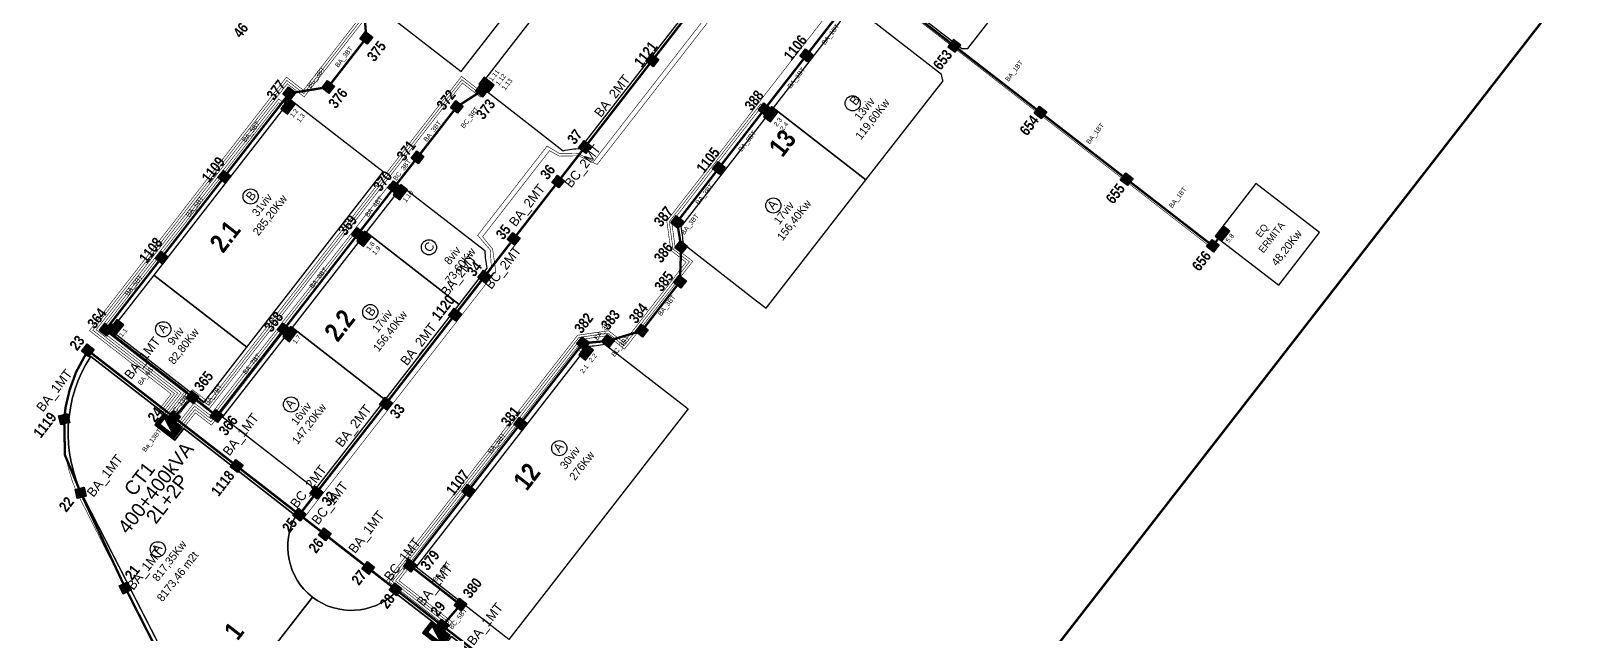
# Model space of a CAD drawing. Header units: metres. Extents: x 750363 to 753809, y 4417932 to 4421953.
# Drawn here: x 751555 to 752212, y 4419454 to 4419710 of the extents above; entities that cross this region are included whole.
import ezdxf
from ezdxf.enums import TextEntityAlignment as Align

# ---------------------------------------------------------------- set-up
doc = ezdxf.new("R2010")
doc.units = ezdxf.units.M
doc.linetypes.add('RAYITAS', pattern=[0.375, 0.25, -0.125])
doc.linetypes.add('TRAZOS2', pattern=[9.525, 6.35, -3.175])
for name, color, linetype in [('--norte h4', 7, 'TRAZOS2'), ('0-MANZANAS', 10, 'Continuous'), ('0-REPARCELACION', 5, 'Continuous'), ('0-SOLAPE', 2, 'TRAZOS2'), ('1-CT', 2, 'TRAZOS2'), ('1-CT-TXT', 3, 'TRAZOS2'), ('1-LINEAS-MT', 7, 'Continuous'), ('2-ARQUETAS-CRUCE', 10, 'Continuous'), ('2-ARQUETAS-PASO', 170, 'Continuous'), ('2-ARQUETAS-TRAFO', 7, 'Continuous'), ('2-CARGAS-BT', 7, 'Continuous'), ('2-HORNACINAS', 7, 'Continuous'), ('2-HORNACINAS-TXT-SIMPLE', 2, 'Continuous'), ('2-LINEAS-BT', 10, 'Continuous'), ('2-TEXTO ZANJA-BT', 7, 'Continuous'), ('2-TEXTO ZANJA-MT', 7, 'Continuous'), ('2-TEXTO-ARQUETA-MT', 7, 'Continuous'), ('2-ZANJAS-BT', 170, 'Continuous'), ('2-ZANJAS-MT', 10, 'Continuous')]:
    doc.layers.add(name, color=color, linetype=linetype)
doc.styles.add('Century', font='GOTHIC.TTF')
doc.styles.add('Century_1_1000', font='GOTHIC.TTF', dxfattribs={"height": 2})
doc.styles.add('Century_1_2000', font='GOTHIC.TTF', dxfattribs={"height": 4})
doc.styles.add('Century_1_2500', font='GOTHIC.TTF', dxfattribs={"height": 6})
doc.styles.add('Urbanismo_1_1000', font='swisscb.ttf', dxfattribs={"height": 3})
doc.styles.add('Urbanismo_1_2500', font='swisscb.ttf', dxfattribs={"height": 8})

# ---------------------------------------------------------------- blocks, each defined once
blk = doc.blocks.new('ct')
at = {"linetype": 'Continuous'}
h = blk.add_hatch(dxfattribs=at)
h.set_pattern_fill('ANSI31', color=253, scale=0.1, angle=-142.12008, style=0)
h.set_pattern_definition([(45, (0, -5e-10), (-0.2245064, 0.2245064), [])])
h.paths.add_polyline_path([(-1183.13, 162.26), (-1193.03, 162.26), (-1193.03, 156.06), (-1183.13, 156.06)])
h.paths.add_polyline_path([(-1184.63, 160.76), (-1184.63, 157.56), (-1191.53, 157.56), (-1191.53, 160.76)], flags=16)
blk.add_hatch(color=80, dxfattribs=at).paths.add_polyline_path([(-1191.53, 160.76), (-1191.53, 157.56), (-1184.63, 157.56)])
at = {"color": 80, "linetype": 'Continuous'}
blk.add_line((-1184.63, 157.56), (-1191.53, 160.76), dxfattribs=at)
at = {"color": 5, "linetype": 'Continuous'}
blk.add_lwpolyline([(-1193.03, 156.06), (-1183.13, 156.06), (-1183.13, 162.26), (-1193.03, 162.26)], close=True, dxfattribs=at)
at = {"color": 6, "linetype": 'Continuous'}
blk.add_lwpolyline([(-1191.53, 157.56), (-1184.63, 157.56), (-1184.63, 160.76), (-1191.53, 160.76)], close=True, dxfattribs=at)
blk = doc.blocks.new('HORNACINA')
at = {"layer": '--norte h4'}
blk.add_hatch(color=141, dxfattribs=at).paths.add_polyline_path([(-3.63, 2.72), (-3.63, -2.72), (0, -2.72), (0, 2.72)])
at = {"layer": '--norte h4', "color": 5}
blk.add_lwpolyline([(-3.63, 2.72), (-3.63, -2.72), (0, -2.72), (0, 2.72)], close=True, dxfattribs=at)
blk = doc.blocks.new('Arqueta 001')
h = blk.add_hatch(color=255)
h.dxf.hatch_style = 1
h.paths.add_polyline_path([(-1.95, 1.95), (0, 0), (1.95, 1.95)])
h.paths.add_polyline_path([(0, 0), (-1.95, -1.95), (1.95, -1.95)])
h = blk.add_hatch(color=256)
h.dxf.hatch_style = 1
h.paths.add_polyline_path([(0, 0), (-1.95, 1.95), (-1.95, -1.95)])
h.paths.add_polyline_path([(1.95, -1.95), (1.95, 1.95), (0, 0)])
h = blk.add_hatch(color=256)
h.dxf.hatch_style = 1
h.paths.add_polyline_path([(1.95, 1.95), (-1.95, 1.95), (0, 0)])
h.paths.add_polyline_path([(0, 0), (-1.95, -1.95), (1.95, -1.95)])
for p, q in [((-1.95, 1.95), (1.95, 1.95)), ((-1.95, -1.95), (-1.95, 1.95)), ((-1.95, 1.95), (1.95, -1.95)), ((1.95, 1.95), (-1.95, -1.95)), ((1.95, 1.95), (1.95, -1.95)), ((1.95, -1.95), (-1.95, -1.95))]:
    blk.add_line(p, q)

msp = doc.modelspace()

# ---------------------------------------------------------------- linework, layer by layer
at = {"layer": '0-REPARCELACION'}
for points in [[(752024.42, 4419794.67, -0.06623), (752023.78, 4419797.22), (751985.99, 4419826.58), (751912.38, 4419731.8), (751950.19, 4419702.44, -0.065568), (751952.8, 4419702.45)], [(751861.15, 4419753.87), (751821.66, 4419784.54), (751745.6, 4419686.61), (751781, 4419659.11, -0.043615), (751788.26, 4419660.03)], [(751903.79, 4419720.75), (751870.09, 4419677.35), (751909.52, 4419646.72), (751942.23, 4419688.84, -0.06623), (751941.58, 4419691.4)], [(751870.09, 4419677.35), (751870.09, 4419677.35), (751831.6, 4419627.8), (751830.9, 4419626.9, -0.043615), (751831.82, 4419619.65), (751832.72, 4419618.95), (751863.09, 4419595.35), (751867.16, 4419592.19), (751909.52, 4419646.72), (751909.52, 4419646.72)], [(751712.47, 4419643.97), (751697.32, 4419624.46), (751736.81, 4419593.79), (751748.79, 4419609.21, -0.043615), (751747.88, 4419616.47), (751746.98, 4419617.17)], [(751834.04, 4419549.55), (751757.97, 4419451.61), (751718.54, 4419482.24), (751790.74, 4419575.19), (751791.43, 4419576.09, 0.043615), (751798.69, 4419577), (751799.59, 4419576.3), (751834.05, 4419549.54, -0.000142)], [(751733.58, 4419452.83), (751729.78, 4419447.94), (751721.96, 4419454.01), (751725.76, 4419458.91), (751709.72, 4419471.37, -0.861357), (751667.54, 4419504.12), (751619.92, 4419541.11), (751616.12, 4419536.22), (751608.3, 4419542.29), (751612.1, 4419547.19), (751580.43, 4419571.78, 0.267392), (751577.43, 4419511.97), (751660.15, 4419350.1, -0.17305), (751675.55, 4419345.49), (751749.39, 4419440.56)], [(751733.58, 4419452.83), (751729.78, 4419447.94), (751721.96, 4419454.01), (751725.76, 4419458.91), (751709.72, 4419471.37, -0.861357), (751667.54, 4419504.12), (751619.92, 4419541.11), (751616.12, 4419536.22), (751608.3, 4419542.29), (751612.1, 4419547.19), (751580.43, 4419571.78, 0.267392), (751577.43, 4419511.97), (751660.15, 4419350.1, -0.17305), (751675.55, 4419345.49), (751749.39, 4419440.56)]]:
    msp.add_lwpolyline(points, format="xyb", close=True, dxfattribs=at)
for points in [[(751813.76, 4419790.68), (751774.27, 4419821.35), (751698.21, 4419723.42), (751737.7, 4419692.75)], [(751665.09, 4419680.77), (751607.25, 4419606.31), (751646.74, 4419575.64), (751704.57, 4419650.1)], [(752074.97, 4419645.25), (752057.75, 4419622.88), (752084.82, 4419602.06), (752102.03, 4419624.43)], [(751697.32, 4419624.46), (751665.91, 4419584.02), (751705.4, 4419553.35), (751736.81, 4419593.79)], [(751607.25, 4419606.31), (751589.02, 4419582.84), (751628.51, 4419552.17), (751646.74, 4419575.64)], [(751665.91, 4419584.02), (751636.41, 4419546.03), (751675.9, 4419515.36), (751705.4, 4419553.35)]]:
    msp.add_lwpolyline(points, close=True, dxfattribs=at)
for points in [[(751577.43, 4419511.97, -0.267392), (751580.43, 4419571.78), (751612.1, 4419547.19), (751608.3, 4419542.29), (751616.12, 4419536.22), (751619.92, 4419541.11), (751667.54, 4419504.12), (751667.54, 4419504.12, 0.371303), (751674.52, 4419469.58), (751629.03, 4419411.01), (751577.43, 4419511.97)], [(751709.72, 4419471.37), (751725.76, 4419458.91), (751721.96, 4419454.01), (751729.78, 4419447.94), (751733.58, 4419452.83), (751749.39, 4419440.56), (751716.03, 4419397.62), (751655.28, 4419444.8), (751674.52, 4419469.58, 0.371303), (751709.72, 4419471.37)]]:
    msp.add_lwpolyline(points, format="xyb", dxfattribs=at)
at = {"layer": '0-REPARCELACION', "color": 6}
for centre in [(751903.88, 4419679.23), (751648.33, 4419639.64), (751870.19, 4419635.84), (751724.02, 4419618.08), (751699.11, 4419590.58), (751611.23, 4419583.28), (751665.46, 4419551.33), (751779.33, 4419532.82), (751608.93, 4419489.86)]:
    msp.add_circle(centre, 3.22, dxfattribs=at)
at = {"layer": '0-SOLAPE', "const_width": 1, "elevation": 1.34, "flags": 128}
msp.add_lwpolyline([(751237.24, 4418479), (753046.04, 4420807.81)], dxfattribs=at)
at = {"layer": '1-LINEAS-MT', "color": 10, "const_width": 0.25}
for points in [[(752141.59, 4420123.99), (752136.4, 4420117.33), (752148.57, 4420107.87), (751874.14, 4419754.56), (751873.42, 4419753.63), (751871.08, 4419750.62), (751871.1, 4419750.6), (751795.42, 4419653.26), (751787.48, 4419656.96), (751779.34, 4419656.79), (751775.2, 4419659.13), (751746.78, 4419622.58), (751751.04, 4419617.35), (751752.37, 4419607.87), (751670.68, 4419502.81), (751729.39, 4419457.16), (751728.82, 4419456.43)], [(751866.04, 4419767.76), (751865.5, 4419767.06), (751875.36, 4419759.39), (751868.89, 4419751.06), (751868.91, 4419751.04), (751793.93, 4419654.61), (751787.15, 4419657.95), (751779.6, 4419657.8), (751774.16, 4419661.05), (751744.69, 4419623.16), (751750.06, 4419616.95), (751750.56, 4419608.8), (751669.08, 4419504.01), (751617.22, 4419544.3), (751616.69, 4419543.62)], [(751729.92, 4419455.58), (751730.49, 4419456.3), (751750.89, 4419440.44), (751677.25, 4419345.74), (751685.56, 4419339.28), (751685.6, 4419339.25), (751689.45, 4419336.25), (751686.81, 4419332.92), (751687.27, 4419327.57), (751686.77, 4419321.29), (751684.28, 4419314.23), (751678.99, 4419307.43), (751672.97, 4419303.31), (751666.08, 4419300.77), (751658.92, 4419300.06), (751655.97, 4419299), (751653.11, 4419296.14), (751649.19, 4419291.31), (751483.65, 4419078.42)]]:
    msp.add_lwpolyline(points, dxfattribs=at)
at = {"layer": '1-LINEAS-MT', "color": 10, "elevation": 1.34}
msp.add_lwpolyline([(751634.46, 4419396.33, 0.25, 0.25, 0), (751600.56, 4419462.66, 0.25, 0.25, 0), (751574.46, 4419514.21, 0.25, 0.25, 0), (751572.65, 4419518.7, 0.25, 0.25, 0), (751571.17, 4419523.61, 0.25, 0.25, 0), (751569.92, 4419528.7, 0.25, 0.25, 0), (751569.08, 4419536.04, 0.25, 0.25, 0), (751568.98, 4419543.13, 0.25, 0.25, 0), (751569.79, 4419550.22, 0.25, 0.25, 0), (751571.49, 4419557.5, 0.25, 0.25, 0), (751574.26, 4419565.14, 0.25, 0.25, 0), (751577.18, 4419570.6, 0.25, 0.25, 0), (751579.61, 4419573.63, 0.25, 0.25, 0), (751616.25, 4419545.14, 0.25, 0.25, 0), (751615.69, 4419544.41, 0, 0, 0)], format="xyseb", dxfattribs=at)
at = {"layer": '2-LINEAS-BT', "const_width": 0.25}
for points in [[(751862.63, 4419770.41), (751857.33, 4419763.58), (751906.71, 4419725.36), (751910.89, 4419730.74), (752056.18, 4419617.89), (752057.96, 4419620.19), (752059.19, 4419621.77)], [(751700.03, 4419722.51), (751698.67, 4419720.75), (751698.67, 4419720.75), (751670.72, 4419684.77), (751663.53, 4419690.36), (751579.93, 4419582.73), (751614.61, 4419555.78), (751609.5, 4419549.21)], [(751700.82, 4419721.89), (751700.07, 4419720.93), (751700.07, 4419720.93), (751670.9, 4419683.36), (751663.7, 4419688.95), (751581.33, 4419582.9), (751616.02, 4419555.96), (751610.29, 4419548.6)], [(751611.08, 4419547.98), (751617.42, 4419556.14), (751582.73, 4419583.08), (751663.88, 4419687.55), (751671.07, 4419681.96), (751700.25, 4419719.52), (751700.23, 4419719.54), (751701.59, 4419721.29)], [(751901.51, 4419719.08), (751897.29, 4419722.36), (751824.97, 4419629.26), (751826.68, 4419616.81), (751833.17, 4419611.77), (751806.69, 4419577.68), (751800.27, 4419582.66), (751787.09, 4419580.74), (751705.64, 4419475.87), (751728.23, 4419458.32), (751727.41, 4419457.27)], [(751614.24, 4419545.53), (751623.64, 4419557.64), (751630.43, 4419552.36), (751737.84, 4419690.65), (751745.54, 4419684.67), (751746.75, 4419686.22)], [(751615.03, 4419544.92), (751623.82, 4419556.23), (751630.61, 4419550.96), (751738.01, 4419689.25), (751745.63, 4419683.33), (751747.45, 4419685.68)], [(751615.82, 4419544.3), (751624, 4419554.83), (751630.78, 4419549.56), (751738.19, 4419687.84), (751745.87, 4419681.88), (751748.3, 4419685.01)], [(751662.84, 4419679.07), (751660.21, 4419681.11), (751584.14, 4419583.25), (751618.83, 4419556.31), (751611.87, 4419547.37)], [(751662.08, 4419678.09), (751660.24, 4419679.52), (751585.54, 4419583.43), (751620.23, 4419556.49), (751612.66, 4419546.76)], [(751868.25, 4419676.26), (751864.82, 4419678.93), (751826.02, 4419628.98), (751827.62, 4419617.35), (751834.57, 4419611.94), (751806.87, 4419576.28), (751800, 4419581.61), (751787.64, 4419579.8), (751707.04, 4419476.04), (751729.64, 4419458.5), (751728.2, 4419456.65)], [(751867.48, 4419675.27), (751864.84, 4419677.33), (751827.07, 4419628.7), (751828.55, 4419617.89), (751835.97, 4419612.12), (751807.04, 4419574.87), (751799.72, 4419580.56), (751788.18, 4419578.87), (751708.45, 4419476.22), (751731.04, 4419458.67), (751728.99, 4419456.04)], [(751710.49, 4419642.65), (751707.45, 4419645.01), (751631.14, 4419546.75), (751624.35, 4419552.02), (751617.4, 4419543.08)], [(751695.05, 4419622.78), (751692.81, 4419624.52), (751631.31, 4419545.35), (751624.52, 4419550.62), (751618.19, 4419542.46)], [(751618.98, 4419541.85), (751624.7, 4419549.22), (751631.49, 4419543.94), (751692.9, 4419623.01), (751694.35, 4419621.88)], [(751589.9, 4419585.23), (751588.84, 4419586.05), (751586.94, 4419583.61), (751621.63, 4419556.66), (751613.45, 4419546.14)], [(751663.88, 4419582.7), (751663.24, 4419583.2), (751631.67, 4419542.54), (751624.88, 4419547.81), (751619.77, 4419541.24)], [(751789.27, 4419574.52), (751787.27, 4419576.07), (751709.85, 4419476.4), (751732.44, 4419458.85), (751729.78, 4419455.43)], [(751788.59, 4419573.68), (751787.4, 4419574.61), (751711.25, 4419476.57), (751733.85, 4419459.02), (751730.57, 4419454.81)]]:
    msp.add_lwpolyline(points, dxfattribs=at)
at = {"layer": '2-ZANJAS-BT', "const_width": 1}
for points in [[(751946.99, 4419703.62), (751910.4, 4419731.92)], [(751884.2, 4419699.56), (751900.18, 4419720.11)], [(751697.46, 4419707.02), (751681.24, 4419686.14)], [(751866.45, 4419676.73), (751884.2, 4419699.56)], [(751983.58, 4419675.33), (751946.99, 4419703.62)], [(751746.45, 4419684.58), (751747.36, 4419685.75)], [(751637.14, 4419648.03), (751664.74, 4419683.46)], [(751664.74, 4419683.46), (751662.85, 4419679.06)], [(751735.83, 4419677.72), (751719.15, 4419656.25)], [(751847.07, 4419651.72), (751866.45, 4419676.73)], [(751866.45, 4419676.73), (751867.73, 4419675.73)], [(752020.15, 4419647.01), (751983.58, 4419675.33)], [(751610.52, 4419613.65), (751637.1, 4419647.93)], [(751829.36, 4419628.85), (751847.07, 4419651.72)], [(752056.72, 4419618.69), (752020.15, 4419647.01)], [(751709.34, 4419643.61), (751693.87, 4419623.7)], [(751709.34, 4419643.61), (751710.54, 4419642.68)], [(751831.07, 4419618.27), (751829.36, 4419628.85)], [(751693.87, 4419623.7), (751662.41, 4419583.19)], [(751693.87, 4419623.7), (751695.06, 4419622.78)], [(752056.72, 4419618.69), (752059.13, 4419621.82)], [(751610.52, 4419613.65), (751586.76, 4419583.07)], [(751814.38, 4419582.68), (751830.55, 4419603.5)], [(751589.97, 4419585.4), (751586.76, 4419583.07)], [(751586.76, 4419583.07), (751623.67, 4419554.41)], [(751662.41, 4419583.19), (751633.89, 4419546.47)], [(751662.41, 4419583.19), (751663.56, 4419582.29)], [(751762.85, 4419543.21), (751789.39, 4419577.38)], [(751789.39, 4419577.38), (751800.03, 4419578.31)], [(751789.39, 4419577.38), (751789.55, 4419574.88)], [(751623.67, 4419554.41), (751633.89, 4419546.47)], [(751615.76, 4419545.94), (751615.2, 4419544.78)], [(751740.7, 4419514.7), (751762.85, 4419543.21)], [(751716.01, 4419482.91), (751740.73, 4419514.73)], [(751737.39, 4419466.3), (751716.01, 4419482.91)], [(751729.75, 4419457.38), (751728.94, 4419456.34)]]:
    msp.add_lwpolyline(points, dxfattribs=at)
at = {"layer": '2-ZANJAS-BT', "linetype": 'RAYITAS', "ltscale": 4, "const_width": 1}
for points in [[(751695.98, 4419724.18), (751697.46, 4419707.02)], [(751746.45, 4419684.58), (751735.83, 4419677.72)], [(751719.15, 4419656.25), (751709.26, 4419643.6)], [(751830.55, 4419603.5), (751831.07, 4419618.27)], [(751800.03, 4419578.31), (751814.38, 4419582.68)], [(751623.67, 4419554.41), (751615.76, 4419545.94)], [(751729.52, 4419457.13), (751737.39, 4419466.3)]]:
    msp.add_lwpolyline(points, dxfattribs=at)
at = {"layer": '2-ZANJAS-BT', "linetype": 'RAYITAS', "ltscale": 4, "const_width": 1, "elevation": 1.34}
msp.add_lwpolyline([(751681.24, 4419686.14), (751664.74, 4419683.46)], dxfattribs=at)
at = {"layer": '2-ZANJAS-MT', "const_width": 1}
for points, elevation in [([(751818.86, 4419697.49), (751847.24, 4419733.99)], 0), ([(751569.2, 4419545.1), (751569.79, 4419550.22), (751571.49, 4419557.5), (751574.26, 4419565.14), (751579.22, 4419574.32)], 1.34), ([(751576.19, 4419513.81), (751569.5, 4419529.89), (751569.2, 4419545.1)], 1.34), ([(751594.68, 4419474.37), (751576.19, 4419513.81)], 1.34), ([(751595.58, 4419472.58), (751616.52, 4419431.4)], 1.34)]:
    msp.add_lwpolyline(points, dxfattribs=dict(at, elevation=elevation))
for points in [[(751790.3, 4419660.72), (751818.85, 4419697.48)], [(751759.97, 4419621.68), (751778.87, 4419646.01)], [(751735.03, 4419589.51), (751747.48, 4419605.59)], [(751705.77, 4419551.72), (751735.03, 4419589.51)], [(751579.22, 4419574.32), (751615.76, 4419545.94)], [(751676.18, 4419513.86), (751705.74, 4419551.72)], [(751615.76, 4419545.94), (751614.99, 4419544.95)], [(751642.39, 4419525.26), (751615.77, 4419545.95)], [(751642.39, 4419525.26), (751669.02, 4419504.57)], [(751698.21, 4419481.91), (751679.8, 4419496.23)], [(751729.74, 4419457.41), (751709.83, 4419472.88)], [(751729.74, 4419457.41), (751728.92, 4419456.36)], [(751729.72, 4419457.38), (751750.66, 4419441.11)]]:
    msp.add_lwpolyline(points, dxfattribs=at)
at = {"layer": '2-ZANJAS-MT', "linetype": 'RAYITAS', "ltscale": 4, "const_width": 1}
for points in [[(751778.87, 4419646.01), (751790.3, 4419660.72)], [(751747.48, 4419605.59), (751759.97, 4419621.68)], [(751669.02, 4419504.57), (751676.23, 4419513.92)], [(751679.8, 4419496.23), (751669.02, 4419504.57)], [(751709.83, 4419472.88), (751698.23, 4419481.9)]]:
    msp.add_lwpolyline(points, dxfattribs=at)

# ---------------------------------------------------------------- block references
at = {"layer": '1-CT', "rotation": 142.1318597035682}
for p in [(750773.34, 4420397.09, 1.34), (750773.34, 4420397.09, 1.34), (750886.95, 4420308.75, 1.34), (750886.95, 4420308.75, 1.34)]:
    msp.add_blockref('ct', p, dxfattribs=at)
at = {"layer": '2-ARQUETAS-CRUCE'}
for p, rotation in [((751829.36, 4419628.85), 232.1632955753897), ((751586.76, 4419583.07), 52.16329557213617), ((751579.22, 4419574.32), 52.16329557934349), ((751789.39, 4419577.38), 232.1632955753897), ((751623.67, 4419554.41), 52.16329557213617), ((751633.89, 4419546.47), 52.16329557213617), ((751669.02, 4419504.57), 52.16329557934349), ((751716.01, 4419482.91), 232.1632955753897), ((751737.39, 4419466.3), 232.1632955753897)]:
    msp.add_blockref('Arqueta 001', p, dxfattribs=dict(at, rotation=rotation))
at = {"layer": '2-ARQUETAS-PASO'}
for p, rotation in [((751697.46, 4419707.02, 1.34), 52.16329557213617), ((751818.85, 4419697.49), 52.16329557934349), ((751884.2, 4419699.56), 232.1632955753897), ((751664.74, 4419683.46), 52.16329557213617), ((751681.24, 4419686.14, 1.34), 52.16329557213617), ((751746.45, 4419684.58), 52.16329557213617), ((751735.83, 4419677.72), 52.16329557213617), ((751866.45, 4419676.73), 232.1632955753897), ((751983.58, 4419675.33), 322.270419406321), ((751790.3, 4419660.72), 52.16329557934349), ((751719.15, 4419656.25), 52.16329557213617), ((751847.07, 4419651.72), 232.1632955753897), ((751637.14, 4419648.03), 52.16329557213617), ((751778.87, 4419646.01), 52.16329557934349), ((752020.15, 4419647.01), 322.270419406321), ((751709.34, 4419643.61), 52.16329557213617), ((751693.87, 4419623.7), 52.16329557213617), ((751759.97, 4419621.68), 52.16329557934349), ((751831.07, 4419618.27), 232.1632955753897), ((752056.75, 4419618.72), 322.270419406321), ((751610.52, 4419613.65), 52.16329557213617), ((751747.48, 4419605.59), 52.16329557934349), ((751830.55, 4419603.5), 232.1632955753897), ((751735.03, 4419589.51), 52.16329557934349), ((751662.41, 4419583.19), 52.16329557213617), ((751800.03, 4419578.31), 232.1632955753897), ((751814.38, 4419582.68), 232.1632955753897), ((751705.77, 4419551.72), 52.16329557934349), ((751569.2, 4419545.1, 1.34), 103.8458449720084), ((751762.85, 4419543.21), 232.1632955753897), ((751642.4, 4419525.25), 52.16329557934349), ((751576.19, 4419513.81, 1.34), 103.8458449720084), ((751676.23, 4419513.86), 52.16329557934349), ((751740.69, 4419514.73), 232.1632955753897), ((751679.8, 4419496.2), 52.16329557934349), ((751698.22, 4419481.9), 52.16329557934349), ((751595.13, 4419473.48, 1.34), 116.8477610066332), ((751709.83, 4419472.88), 52.16329557934349)]:
    msp.add_blockref('Arqueta 001', p, dxfattribs=dict(at, rotation=rotation))
at = {"layer": '2-ARQUETAS-PASO', "xscale": -1, "rotation": 322.27041939307}
msp.add_blockref('Arqueta 001', (751946.99, 4419703.62), dxfattribs=at)
at = {"layer": '2-ARQUETAS-TRAFO', "rotation": 52.16329557934349}
for p in [(751615.76, 4419545.94), (751729.74, 4419457.41)]:
    msp.add_blockref('Arqueta 001', p, dxfattribs=at)
at = {"layer": '2-HORNACINAS'}
for p, rotation in [((751747.36, 4419685.75), 232.1262165958656), ((751665.71, 4419676.83), 322.0886755448654), ((751867.73, 4419675.73), 142.1262165968305), ((751713.3, 4419640.33), 322.0886755448654), ((752059.43, 4419625.03), 142.1262165948261), ((751697.92, 4419620.55), 322.0886755448654), ((751592.77, 4419583), 322.0886755448654), ((751666.47, 4419580.12), 322.0886755448654), ((751792.13, 4419572.29), 322.0886755448654)]:
    msp.add_blockref('HORNACINA', p, dxfattribs=dict(at, rotation=rotation))

# ---------------------------------------------------------------- texts
at = {"layer": '0-MANZANAS', "char_height": 8, "attachment_point": 1, "rotation": 52.1633, "style": 'Urbanismo_1_2500'}
for s, insert in [('\\pxqc;13', (751862.26, 4419653.78, 1.34)), ('\\pxqc;2.1', (751625.65, 4419614.11, 1.34)), ('\\pxqc;2.2', (751674.31, 4419576.34, 1.34)), ('\\pxqc;12', (751753.75, 4419512.16, 1.34)), ('\\pxqc;1', (751629.47, 4419446.56, 1.34))]:
    msp.add_mtext_dynamic_manual_height_columns(s, width=28.0708, gutter_width=40, heights=[0], dxfattribs=dict(at, insert=insert))
at = {"layer": '0-REPARCELACION', "color": 3, "char_height": 3.75, "width": 7.0666, "attachment_point": 1, "rotation": 52.1633, "style": 'Century'}
for s, insert in [('B', (751902.18, 4419680.29)), ('B', (751645.93, 4419639.82)), ('A', (751867.27, 4419635.99)), ('C', (751721.46, 4419617.95)), ('B', (751696.72, 4419590.76)), ('A', (751608.48, 4419583.64)), ('A', (751662.55, 4419551.48)), ('A', (751776.41, 4419532.97))]:
    msp.add_mtext(s, dxfattribs=dict(at, insert=insert))
at = {"layer": '0-REPARCELACION', "color": 5, "insert": (752071.89, 4419620.31), "char_height": 3, "width": 72.8802, "attachment_point": 1, "rotation": 52.1633, "style": 'Century'}
msp.add_mtext('    EQ \\PERMITA', dxfattribs=at)
at = {"layer": '0-REPARCELACION', "color": 1, "insert": (751606.01, 4419490.01), "char_height": 3.75, "width": 7.0666, "attachment_point": 1, "rotation": 52.1633, "style": 'Century'}
msp.add_mtext('A', dxfattribs=at)
at = {"layer": '1-CT-TXT', "color": 5, "style": 'Century_1_2500'}
for s, p in [('400+400kVA', (751610.37, 4419514.13, 1.34)), ('CT1', (751603.48, 4419517.91, 1.34)), ('2L+2P', (751615.31, 4419509.44, 1.34))]:
    msp.add_text(s, height=6, rotation=52.13186, dxfattribs=at).set_placement(p, align=Align.CENTER)
at = {"layer": '2-CARGAS-BT', "color": 5, "char_height": 3.4, "attachment_point": 1, "rotation": 52.1633, "style": 'Century'}
for s, insert, width in [('13viv', (751904.32, 4419673.72), 7.0666), ('119,60Kw', (751904.69, 4419665.58), 7.0666), ('31viv', (751648.58, 4419632.94), 7.0666), ('285,20Kw', (751648.95, 4419624.8), 7.0666), ('17viv', (751870.07, 4419629.56), 7.0666), ('156,40Kw', (751871.44, 4419622.7), 7.0666), ('48,20Kw', (752081.26, 4419611.91), 7.0666), ('8viv', (751730.12, 4419612.45), 7.0666), ('73,60Kw', (751730.49, 4419604.31), 7.0666), ('17viv', (751699.57, 4419583.68), 7.0666), ('156,40Kw', (751699.95, 4419575.54), 7.0666), ('9viv', (751612.7, 4419578.27), 7.0666), ('82,80Kw', (751613.07, 4419570.13), 7.0666), ('16viv', (751665.2, 4419544.31), 7.0666), ('147,20Kw', (751665.57, 4419536.17), 7.0666), ('30viv', (751779.29, 4419525.6), 7.0666), ('276Kw', (751783.3, 4419520.9), 7.0666), ('817,35Kw', (751606.26, 4419477.99), 7.0666), ('8173,46 m2t              ', (751608.22, 4419469.4), 35.2695)]:
    msp.add_mtext(s, dxfattribs=dict(at, insert=insert, width=width))
at = {"layer": '2-HORNACINAS-TXT-SIMPLE', "char_height": 2, "attachment_point": 1, "rotation": 52.1633, "style": 'Century_1_1000'}
for s, insert in [('\\pxqc;1.11', (751743.35, 4419681.99, -1.34)), ('\\pxqc;1.12', (751746.16, 4419680.21, -1.34)), ('\\pxqc;1.13', (751748.9, 4419678.27, -1.34)), ('\\pxqc;1.2', (751658.43, 4419666.02, -1.34)), ('\\pxqc;1.3', (751661.31, 4419663.95, -1.34)), ('\\pxqc;2.3', (751863.83, 4419662.22, -1.34)), ('\\pxqc;2.4', (751866.5, 4419660.36, -1.34)), ('\\pxqc;1.10', (751706.84, 4419630.67, -2.68)), ('\\pxqc;1.8', (751690.85, 4419609.58, -1.34)), ('\\pxql;5.8', (752062.02, 4419621.11, -1.34)), ('\\pxqc;1.9', (751693.39, 4419607.68, -1.34)), ('\\pxqc;1.1', (751585.9, 4419572.81, -1.34)), ('\\pxqc;1.7', (751659.61, 4419569.93, -1.34)), ('\\pxqc;2.1', (751781.61, 4419557.43, -1.34)), ('\\pxqc;2.2', (751785.25, 4419562.11, -1.34))]:
    msp.add_mtext_dynamic_manual_height_columns(s, width=24.5045, gutter_width=30, heights=[0], dxfattribs=dict(at, insert=insert))
at = {"layer": '2-TEXTO ZANJA-BT', "char_height": 2, "attachment_point": 1, "rotation": 52.1633, "style": 'Century_1_1000'}
for s, width, insert in [('BA_1BT', 14.9242, (751890.47, 4419705.06, 1.34)), ('BA_3BT', 6.0395, (751683.95, 4419695.5)), ('BC_3BT', 6.0395, (751672.06, 4419686.8, 1.34)), ('BA_1BT', 14.9242, (751875.98, 4419686.59, 1.34)), ('BA_1BT', 15.3425, (751968.42, 4419689.55, 1.34)), ('BC_3BT', 6.0395, (751737.3, 4419669.68, -1.34)), ('BA_5BT', 6.0395, (751644.55, 4419663.71, 1.34)), ('BA_3BT', 6.0395, (751721.51, 4419663.95)), ('BA_3BT', 14.9242, (751855.14, 4419659.73, 2.68)), ('BA_1BT', 15.3425, (752002.81, 4419662.94, 1.34)), ('BC_3BT', 6.0395, (751708.56, 4419647.46)), ('BA_3BT', 14.9242, (751836.97, 4419637.18, 2.68)), ('BA_1BT', 15.3425, (752037.88, 4419635.81, 1.34)), ('BA_5BT', 6.0395, (751620.66, 4419631.92)), ('BA_4BT', 6.0395, (751696.66, 4419631.96)), ('BA_3BT', 14.9242, (751830.78, 4419624.44, 1.34)), ('BA_6BT', 6.0395, (751673.1, 4419601.64)), ('BA_5BT', 6.0395, (751594.74, 4419598.54)), ('BA_3BT', 14.9242, (751820.95, 4419589.97, 1.34)), ('BA_3BT', 14.9242, (751793.95, 4419579.65, 1.34)), ('BC_3BT', 14.9242, (751801.22, 4419572.61, 1.34)), ('BA_6BT', 6.0395, (751600.24, 4419560.54)), ('BA_7BT', 6.0395, (751644.75, 4419565.13)), ('BC_13BT', 6.0395, (751613.98, 4419547.55)), ('BA_7BT', 6.0395, (751628.58, 4419552.01)), ('Ba_13BT', 6.0395, (751602.06, 4419532.22, -1.34)), ('BA_5BT', 14.9242, (751748.74, 4419531.48)), ('BA_5BT', 14.9242, (751725.37, 4419477.02)), ('BC_5BT', 14.9242, (751732.31, 4419456.88))]:
    msp.add_mtext_dynamic_manual_height_columns(s, width=width, gutter_width=10, heights=[0], dxfattribs=dict(at, insert=insert))
at = {"layer": '2-TEXTO ZANJA-MT', "char_height": 4, "attachment_point": 1, "rotation": 52.1633, "style": 'Century_1_2000'}
for s, insert in [('BA_2MT', (751793.84, 4419675.4, -1.34)), ('BC_2MT', (751781.19, 4419645.47, -1.34)), ('BA_2MT', (751757.63, 4419628.97, -1.34)), ('BA_2MT', (751728.63, 4419599.32, -1.34)), ('BC_2MT', (751747.33, 4419602.39, -1.34)), ('BA_2MT', (751711.55, 4419569.96, -1.34)), ('BA_1MT', (751594.38, 4419564.09, -1.34)), ('BA_1MT', (751556.99, 4419550.31, -4.03)), ('BA_2MT', (751683.95, 4419535.31, -1.34)), ('BA_1MT', (751636.14, 4419531.65, -1.34)), ('BA_1MT', (751578.44, 4419514.13, -4.03)), ('BC_2MT', (751664.79, 4419509.4, -1.34)), ('BC_1MT', (751673.83, 4419502.38, -1.34)), ('BA_1MT', (751689.5, 4419490.21, -1.34)), ('BA_1MT', (751595.42, 4419474.64, -4.03)), ('BC_1MT', (751704.61, 4419478.47, -1.34)), ('BA_1MT', (751718.41, 4419467.75, -1.34)), ('BA_1MT', (751739.81, 4419451.13, -1.34))]:
    msp.add_mtext_dynamic_manual_height_columns(s, width=8.2281, gutter_width=10, heights=[0], dxfattribs=dict(at, insert=insert))
at = {"layer": '2-TEXTO-ARQUETA-MT', "char_height": 4.5, "attachment_point": 5, "rotation": 52.1633, "style": 'Urbanismo_1_1000'}
for s, insert, width in [('46', (751644.11, 4419710.28, 1.34), 3.7186), ('375', (751701.76, 4419701.36, 2.68), 5.7058), ('1106', (751879.56, 4419702.82, 1.34), 5.7058), ('1121', (751816.02, 4419700.1, 1.34), 3.695), ('653', (751942.05, 4419697.72, 1.34), 5.7137), ('377', (751659.11, 4419684.88, 1.34), 5.7098), ('376', (751685.4, 4419681.43, 1.34), 5.7098), ('372', (751731.28, 4419680.67, 1.34), 5.7216), ('373', (751748.05, 4419676.75, 1.34), 5.7295), ('388', (751862.02, 4419680.48, 1.34), 5.7058), ('654', (751978.78, 4419669.86, 1.34), 5.7176), ('37', (751785.9, 4419665.04, 1.34), 3.695), ('371', (751714.36, 4419659.14, 1.34), 5.2494), ('1105', (751842.51, 4419655.08, 1.34), 5.7058), ('1109', (751632.45, 4419651.09, 1.34), 5.7334), ('370', (751704.37, 4419646.22, 1.34), 5.7098), ('36', (751774.4, 4419650.07, 1.34), 3.695), ('655', (752015.37, 4419640.88, 1.34), 5.6901), ('387', (751823.51, 4419631.17, 1.34), 5.7098), ('369', (751689.47, 4419627.5, 1.34), 5.698), ('35', (751755.57, 4419624.6, 1.34), 3.6911), ('1108', (751605.92, 4419616.83, 1.34), 5.7334), ('386', (751823.56, 4419615.87, 1.34), 5.7098), ('656', (752051.92, 4419612.3, 1.34), 5.694), ('34', (751743.29, 4419608.9, 1.34), 3.7186), ('385', (751823.74, 4419603.66, 1.34), 5.7058), ('1120', (751730.07, 4419592.44, 1.34), 3.7186), ('384', (751812.9, 4419590.07, 1.34), 5.7334), ('364', (751583.08, 4419587.94, 1.34), 5.7334), ('368', (751658.08, 4419586.46, 1.34), 5.7058), ('382', (751789.7, 4419585.91, 1.34), 5.7216), ('383', (751801.03, 4419587.29, 1.34), 5.7295), ('23', (751574.67, 4419577.48, 1.34), 3.7068), ('365', (751628.39, 4419561.23, 1.34), 5.7058), ('24', (751607.77, 4419547.04, 1.34), 3.7108), ('33', (751710.6, 4419548.48, 1.34), 3.7147), ('381', (751758.58, 4419546.2, 1.34), 5.2494), ('1119', (751561.02, 4419542.64, 1.34), 3.699), ('366', (751638.82, 4419542.46, 1.34), 5.7098), ('1118', (751636.51, 4419517.85, 1.34), 3.6832), ('1107', (751736.21, 4419518.2, 1.34), 5.2494), ('22', (751570.11, 4419508.98, 1.34), 3.699), ('32', (751681.6, 4419511.3, 1.34), 3.7068), ('25', (751664.87, 4419500.04, 1.34), 3.6832), ('26', (751676.11, 4419491.43, 1.34), 3.6872), ('379', (751724.45, 4419485.21, 1.34), 5.698), ('21', (751598.07, 4419480.01), 3.2268), ('27', (751694.28, 4419477.87, 1.34), 3.6872), ('380', (751742.45, 4419473.42, 1.34), 5.7098), ('28', (751706.31, 4419467.84, 1.34), 3.6832), ('29', (751727.83, 4419464.6, 1.34), 3.6754)]:
    msp.add_mtext(s, dxfattribs=dict(at, insert=insert, width=width))

doc.saveas('drawing.dxf')
